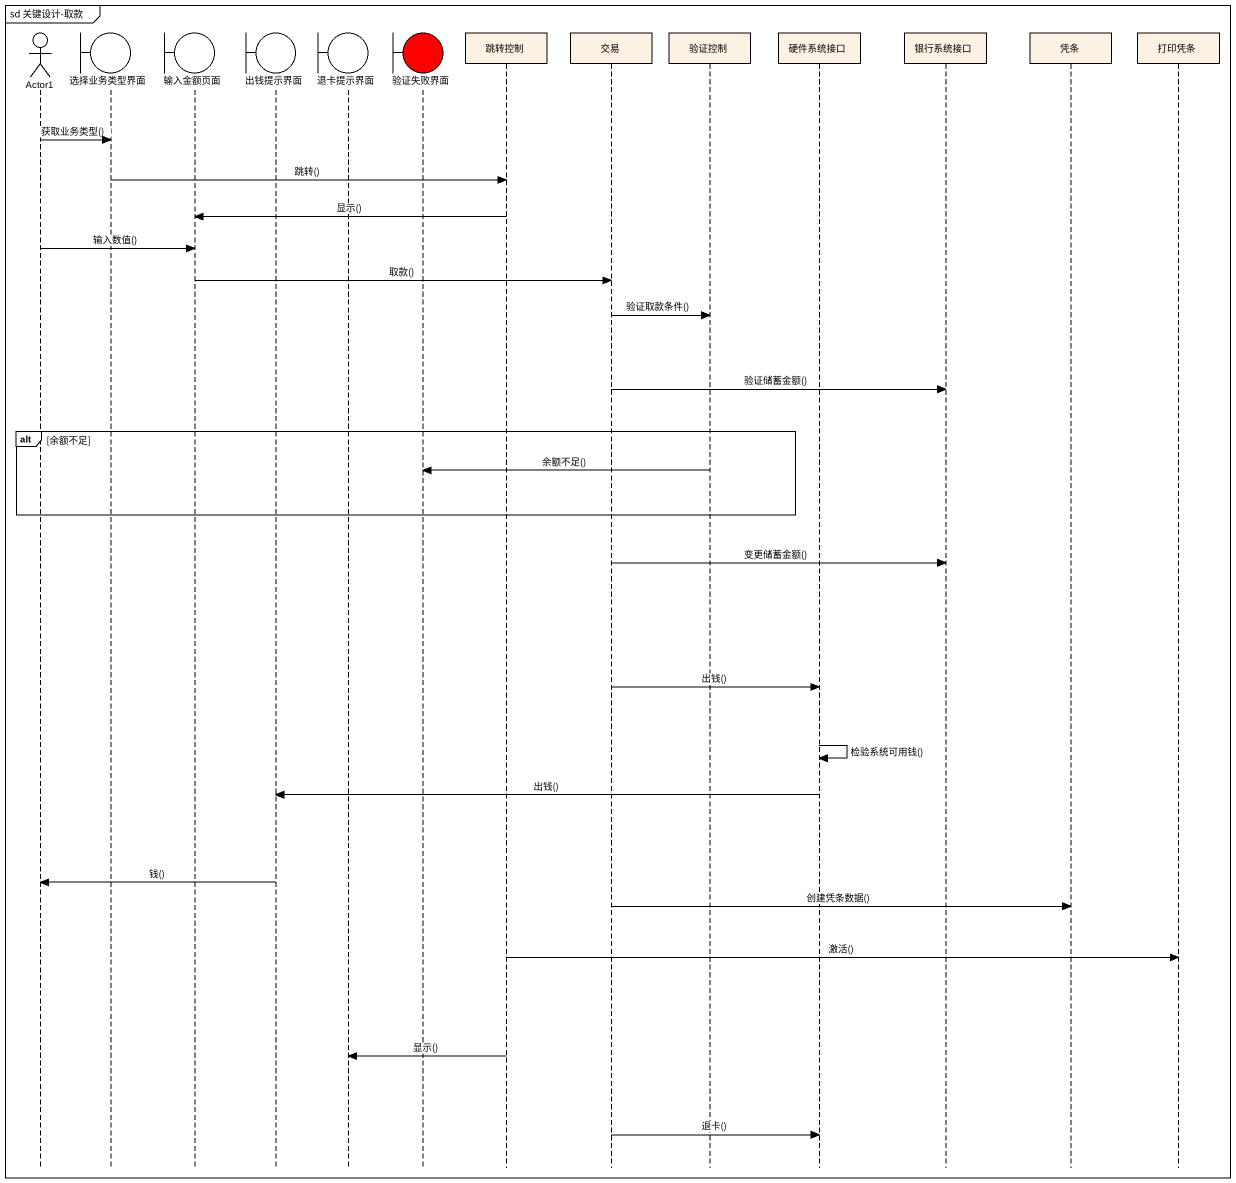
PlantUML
@startuml
mainframe sd 关键设计-取款
hide footbox
actor Actor1
boundary 选择业务类型界面
boundary 输入金额页面
boundary 出钱提示界面
boundary 退卡提示界面
boundary 验证失败界面 #FF0000
participant 跳转控制
participant 交易
participant 验证控制
participant 硬件系统接口
participant 银行系统接口
participant 凭条
participant 打印凭条

Actor1 -> 选择业务类型界面 : 获取业务类型()
选择业务类型界面 -> 跳转控制 : 跳转()
跳转控制 -> 输入金额页面 : 显示()
Actor1 -> 输入金额页面 : 输入数值()
输入金额页面 -> 交易 : 取款()
交易 -> 验证控制 : 验证取款条件()
交易 -> 银行系统接口 : 验证储蓄金额()
alt 余额不足
  验证控制 -> 验证失败界面 : 余额不足()
end
交易 -> 银行系统接口 : 变更储蓄金额()
交易 -> 硬件系统接口 : 出钱()
硬件系统接口 -> 硬件系统接口 : 检验系统可用钱()
硬件系统接口 -> 出钱提示界面 : 出钱()
出钱提示界面 -> Actor1 : 钱()
交易 -> 凭条 : 创建凭条数据()
跳转控制 -> 打印凭条 : 激活()
跳转控制 -> 退卡提示界面 : 显示()
交易 -> 硬件系统接口 : 退卡()
@enduml
